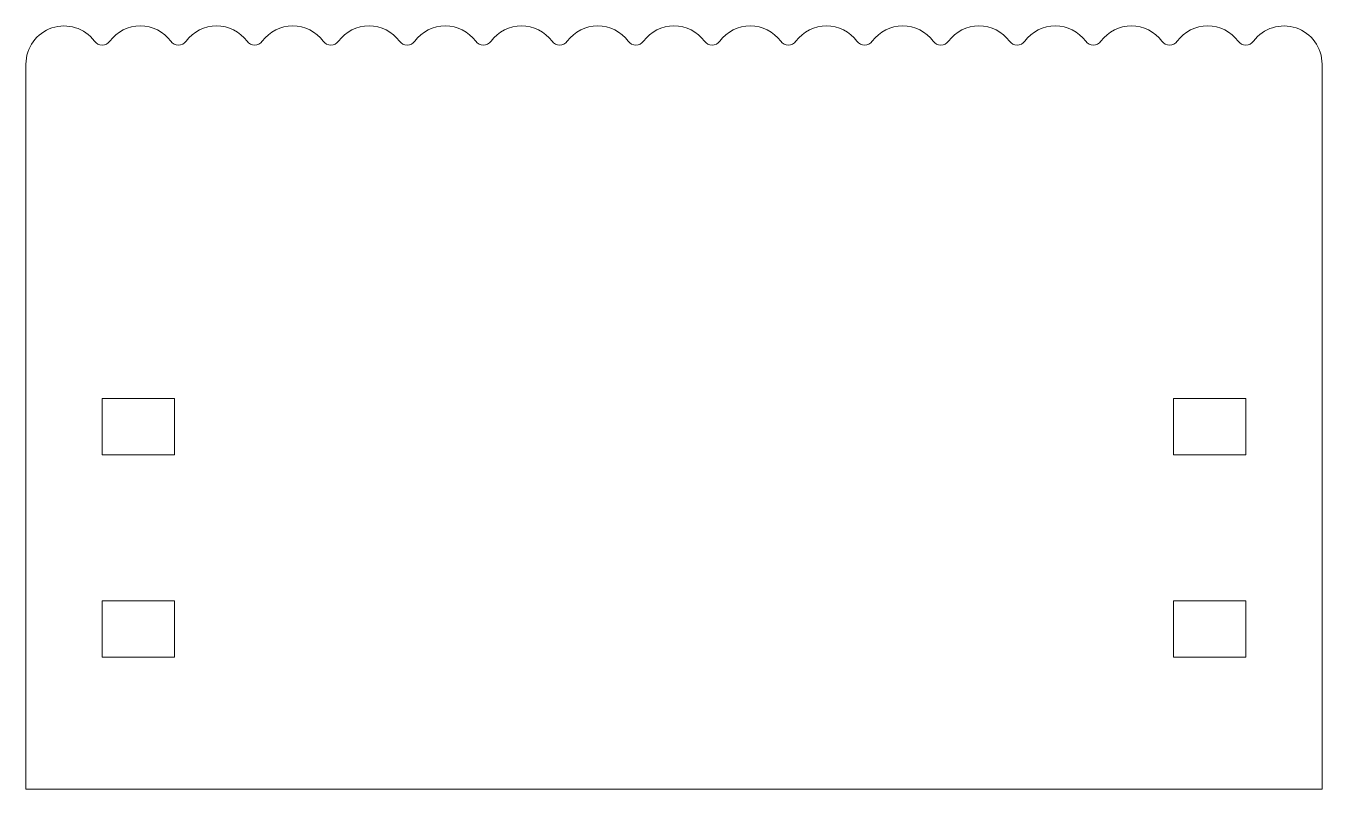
# Model space of a CAD drawing. Header units: millimetres. Extents: x 0 to 340, y 0 to 200.
import ezdxf

# ---------------------------------------------------------------- set-up
doc = ezdxf.new("R2010")
doc.units = ezdxf.units.MM
doc.layers.add('Roof', color=3, linetype='CONTINUOUS', lineweight=0)
doc.layers.add('Roof-15mm', color=3, linetype='CONTINUOUS', lineweight=0)

msp = doc.modelspace()

# ---------------------------------------------------------------- linework, layer by layer
at = {"layer": 'Roof'}
for p, q in [((0, 0), (0, 190)), ((340, 190), (340, 0)), ((0, 0), (340, 0))]:
    msp.add_line(p, q, dxfattribs=at)
at = {"layer": 'Roof', "color": 3, "linetype": 'CONTINUOUS', "lineweight": 0}
for centre, start, end in [((10, 190), 36.8699, 180), ((30, 190), 36.8699, 143.1301), ((50, 190), 36.8699, 143.1301), ((70, 190), 36.8699, 143.1301), ((90, 190), 36.8699, 143.1301), ((110, 190), 36.8699, 143.1301), ((130, 190), 36.8699, 143.1301), ((150, 190), 36.8699, 143.1301), ((170, 190), 36.8699, 143.1301), ((190, 190), 36.8699, 143.1301), ((210, 190), 36.8699, 143.1301), ((230, 190), 36.8699, 143.1301), ((250, 190), 36.8699, 143.1301), ((270, 190), 36.8699, 143.1301), ((290, 190), 36.8699, 143.1301), ((310, 190), 36.8699, 143.1301), ((330, 190), 0, 143.1301)]:
    msp.add_arc(centre, 10, start, end, dxfattribs=at)
at = {"layer": 'Roof'}
for centre in [(20, 197.5), (40, 197.5), (60, 197.5), (80, 197.5), (100, 197.5), (120, 197.5), (140, 197.5), (160, 197.5), (180, 197.5), (200, 197.5), (220, 197.5), (240, 197.5), (260, 197.5), (280, 197.5), (300, 197.5), (320, 197.5)]:
    msp.add_arc(centre, 2.5, 216.8699, 323.1301, dxfattribs=at)
at = {"layer": 'Roof-15mm'}
for p, q in [((20, 87.58), (20, 102.38)), ((20, 102.38), (39, 102.38)), ((39, 102.38), (39, 87.58)), ((301, 102.38), (320, 102.38)), ((301, 87.58), (301, 102.38)), ((320, 102.38), (320, 87.58)), ((39, 87.58), (20, 87.58)), ((320, 87.58), (301, 87.58)), ((20, 49.34), (39, 49.34)), ((20, 34.54), (20, 49.34)), ((39, 49.34), (39, 34.54)), ((301, 34.54), (301, 49.34)), ((301, 49.34), (320, 49.34)), ((320, 49.34), (320, 34.54)), ((39, 34.54), (20, 34.54)), ((320, 34.54), (301, 34.54))]:
    msp.add_line(p, q, dxfattribs=at)

doc.saveas('drawing.dxf')
